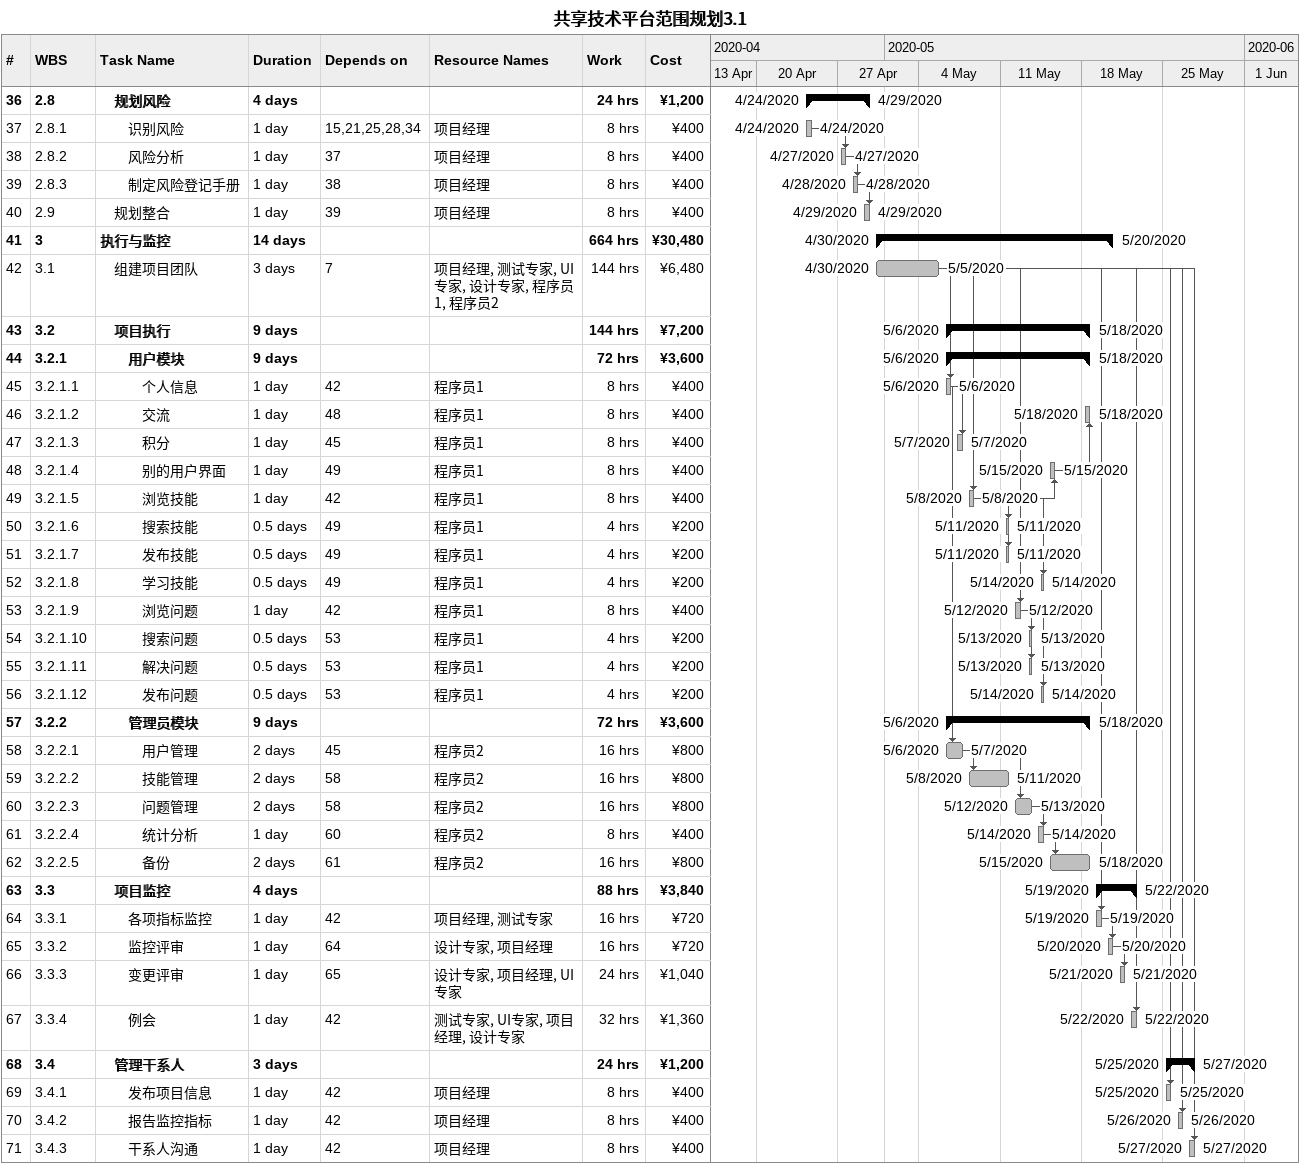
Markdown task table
共享技术平台范围规划3.1

| ID | WBS | Task | Duration | Start | Finish | Predecessors | Resources | Work (h) | Cost (¥) |
|---|---|---|---|---|---|---|---|---|---|
| 36 | 2.8 | **规划风险** | 4d | 2020-04-24 | 2020-04-29 |  |  | 24 | 1200 |
| 37 | 2.8.1 | 识别风险 | 1d | 2020-04-24 | 2020-04-24 | 15, 21, 25, 28, 34 | 项目经理 | 8 | 400 |
| 38 | 2.8.2 | 风险分析 | 1d | 2020-04-27 | 2020-04-27 | 37 | 项目经理 | 8 | 400 |
| 39 | 2.8.3 | 制定风险登记手册 | 1d | 2020-04-28 | 2020-04-28 | 38 | 项目经理 | 8 | 400 |
| 40 | 2.9 | 规划整合 | 1d | 2020-04-29 | 2020-04-29 | 39 | 项目经理 | 8 | 400 |
| 41 | 3 | **执行与监控** | 14d | 2020-04-30 | 2020-05-20 |  |  | 664 | 30480 |
| 42 | 3.1 | 组建项目团队 | 3d | 2020-04-30 | 2020-05-05 | 7 | 项目经理, 测试专家, UI专家, 设计专家, 程序员1, 程序员2 | 144 | 6480 |
| 43 | 3.2 | **项目执行** | 9d | 2020-05-06 | 2020-05-18 |  |  | 144 | 7200 |
| 44 | 3.2.1 | **用户模块** | 9d | 2020-05-06 | 2020-05-18 |  |  | 72 | 3600 |
| 45 | 3.2.1.1 | 个人信息 | 1d | 2020-05-06 | 2020-05-06 | 42 | 程序员1 | 8 | 400 |
| 46 | 3.2.1.2 | 交流 | 1d | 2020-05-18 | 2020-05-18 | 48 | 程序员1 | 8 | 400 |
| 47 | 3.2.1.3 | 积分 | 1d | 2020-05-07 | 2020-05-07 | 45 | 程序员1 | 8 | 400 |
| 48 | 3.2.1.4 | 别的用户界面 | 1d | 2020-05-15 | 2020-05-15 | 49 | 程序员1 | 8 | 400 |
| 49 | 3.2.1.5 | 浏览技能 | 1d | 2020-05-08 | 2020-05-08 | 42 | 程序员1 | 8 | 400 |
| 50 | 3.2.1.6 | 搜索技能 | 0.5d | 2020-05-11 | 2020-05-11 | 49 | 程序员1 | 4 | 200 |
| 51 | 3.2.1.7 | 发布技能 | 0.5d | 2020-05-11 | 2020-05-11 | 49 | 程序员1 | 4 | 200 |
| 52 | 3.2.1.8 | 学习技能 | 0.5d | 2020-05-14 | 2020-05-14 | 49 | 程序员1 | 4 | 200 |
| 53 | 3.2.1.9 | 浏览问题 | 1d | 2020-05-12 | 2020-05-12 | 42 | 程序员1 | 8 | 400 |
| 54 | 3.2.1.10 | 搜索问题 | 0.5d | 2020-05-13 | 2020-05-13 | 53 | 程序员1 | 4 | 200 |
| 55 | 3.2.1.11 | 解决问题 | 0.5d | 2020-05-13 | 2020-05-13 | 53 | 程序员1 | 4 | 200 |
| 56 | 3.2.1.12 | 发布问题 | 0.5d | 2020-05-14 | 2020-05-14 | 53 | 程序员1 | 4 | 200 |
| 57 | 3.2.2 | **管理员模块** | 9d | 2020-05-06 | 2020-05-18 |  |  | 72 | 3600 |
| 58 | 3.2.2.1 | 用户管理 | 2d | 2020-05-06 | 2020-05-07 | 45 | 程序员2 | 16 | 800 |
| 59 | 3.2.2.2 | 技能管理 | 2d | 2020-05-08 | 2020-05-11 | 58 | 程序员2 | 16 | 800 |
| 60 | 3.2.2.3 | 问题管理 | 2d | 2020-05-12 | 2020-05-13 | 58 | 程序员2 | 16 | 800 |
| 61 | 3.2.2.4 | 统计分析 | 1d | 2020-05-14 | 2020-05-14 | 60 | 程序员2 | 8 | 400 |
| 62 | 3.2.2.5 | 备份 | 2d | 2020-05-15 | 2020-05-18 | 61 | 程序员2 | 16 | 800 |
| 63 | 3.3 | **项目监控** | 4d | 2020-05-19 | 2020-05-22 |  |  | 88 | 3840 |
| 64 | 3.3.1 | 各项指标监控 | 1d | 2020-05-19 | 2020-05-19 | 42 | 项目经理, 测试专家 | 16 | 720 |
| 65 | 3.3.2 | 监控评审 | 1d | 2020-05-20 | 2020-05-20 | 64 | 设计专家, 项目经理 | 16 | 720 |
| 66 | 3.3.3 | 变更评审 | 1d | 2020-05-21 | 2020-05-21 | 65 | 设计专家, 项目经理, UI专家 | 24 | 1040 |
| 67 | 3.3.4 | 例会 | 1d | 2020-05-22 | 2020-05-22 | 42 | 测试专家, UI专家, 项目经理, 设计专家 | 32 | 1360 |
| 68 | 3.4 | **管理干系人** | 3d | 2020-05-25 | 2020-05-27 |  |  | 24 | 1200 |
| 69 | 3.4.1 | 发布项目信息 | 1d | 2020-05-25 | 2020-05-25 | 42 | 项目经理 | 8 | 400 |
| 70 | 3.4.2 | 报告监控指标 | 1d | 2020-05-26 | 2020-05-26 | 42 | 项目经理 | 8 | 400 |
| 71 | 3.4.3 | 干系人沟通 | 1d | 2020-05-27 | 2020-05-27 | 42 | 项目经理 | 8 | 400 |
